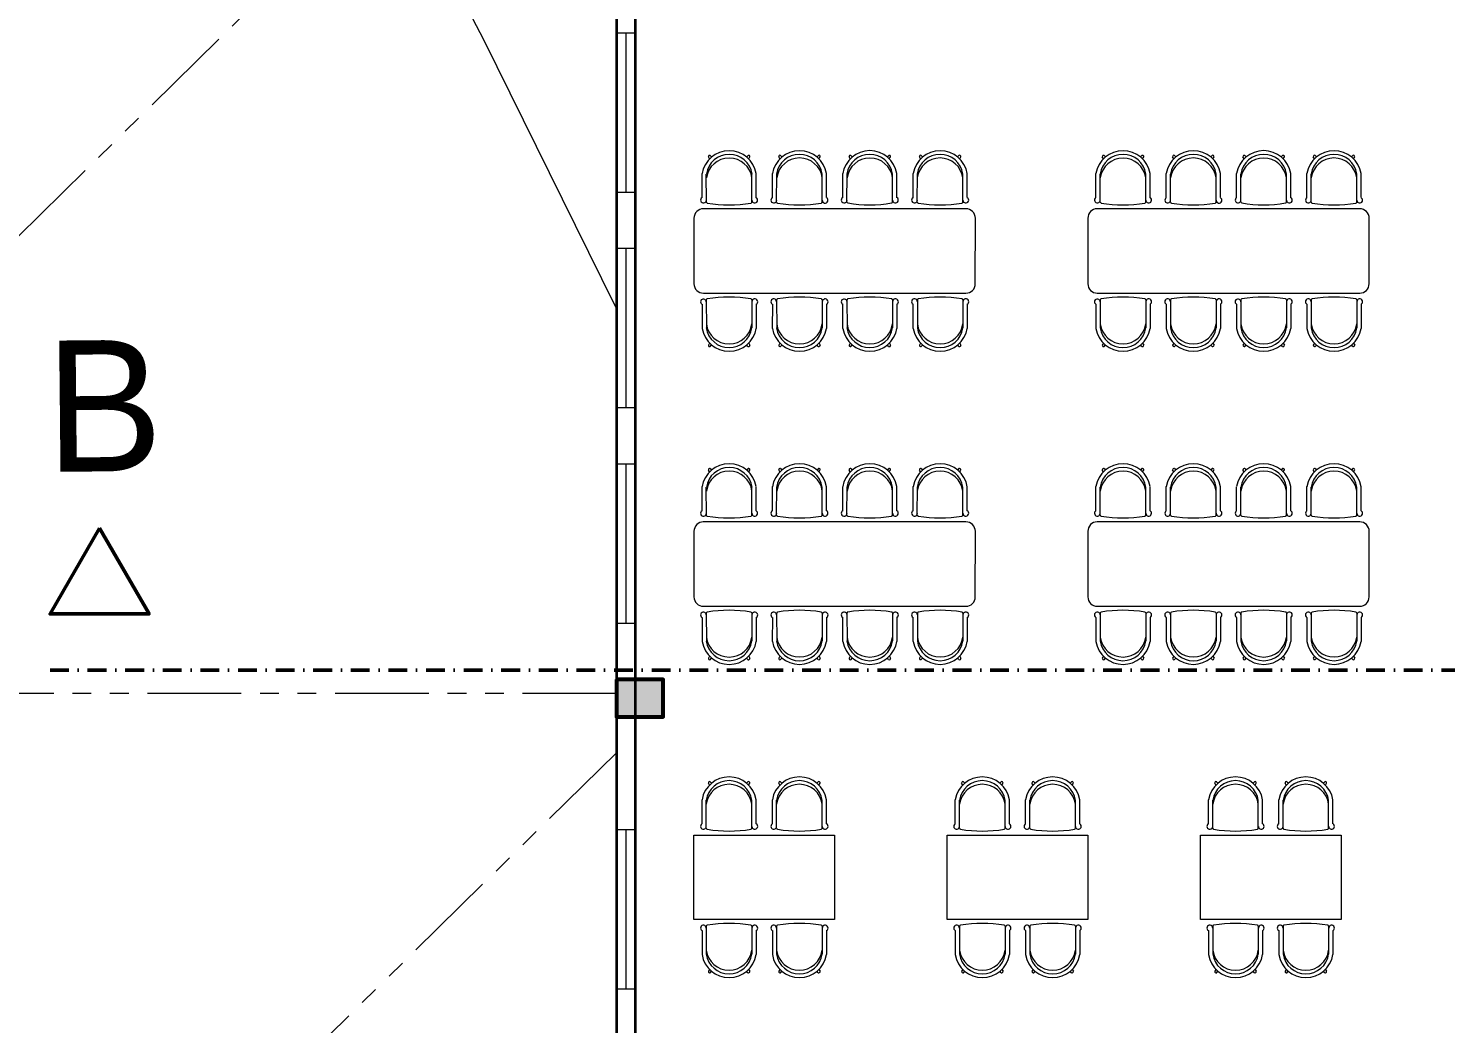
# Model space of a CAD drawing. Header units: millimetres. Extents: x -5316 to 10114, y -10026 to 11025.
# Drawn here: x -1051 to 460, y 754 to 1816 of the extents above; entities that cross this region are included whole.
import ezdxf

# ---------------------------------------------------------------- set-up
doc = ezdxf.new("R2010")
doc.units = ezdxf.units.MM
for name, pattern in [('CENTER2', [28.575, 19.05, -3.175, 3.175, -3.175]), ('DASHDOT2', [0.5, 0.25, -0.125, 0, -0.125]), ('PHANTOM', [2.5, 1.25, -0.25, 0.25, -0.25, 0.25, -0.25])]:
    doc.linetypes.add(name, pattern=pattern)
for name, color, linetype, lineweight in [('1m', 12, 'Continuous', 0), ('AKS', 31, 'CENTER2', 5), ('DUVAR', 1, 'Continuous', 35), ('kesit çizgisi', 2, 'DASHDOT2', 50), ('kolon', 5, 'Continuous', 53), ('malzeme yazıları', 7, 'Continuous', 5), ('tefrişler', 13, 'Continuous', 5), ('öz-cam', 4, 'Continuous', 5)]:
    doc.layers.add(name, color=color, linetype=linetype, lineweight=lineweight)
doc.styles.get("Standard").update_dxf_attribs({"font": 'arial.ttf'})

# ---------------------------------------------------------------- blocks, each defined once
blk = doc.blocks.new('masa1')
at = {"layer": 'tefrişler'}
for p, q in [((43532, 81988), (43531.2, 81990.2)), ((43533.5, 81991.4), (43534.5, 81989.5)), ((43572.9, 81983.1), (43571.2, 81981.8)), ((43572.9, 81979.4), (43574.5, 81981.1)), ((43605.4, 81972.5), (43604.6, 81974.8)), ((43606.9, 81975.9), (43607.9, 81974)), ((43515.6, 81949.1), (43520.9, 81974.3)), ((43519.2, 81943.6), (43525.3, 81972.8)), ((43566.7, 81933.6), (43572.9, 81962.8)), ((43572.2, 81937.1), (43577.5, 81962.3)), ((43646.3, 81967.6), (43644.6, 81966.3)), ((43646.2, 81964), (43647.9, 81965.6)), ((43680.3, 81960.5), (43681.3, 81958.6)), ((43589, 81933.6), (43594.3, 81958.8)), ((43592.5, 81928.1), (43598.7, 81957.3)), ((43640.1, 81918.1), (43646.3, 81947.3)), ((43645.6, 81921.7), (43650.9, 81946.9)), ((43678.8, 81957.1), (43678, 81959.3)), ((43719.6, 81952.2), (43718, 81950.8)), ((43719.6, 81948.5), (43721.3, 81950.2)), ((43753.7, 81945), (43754.7, 81943.1)), ((43662.4, 81918.2), (43667.7, 81943.3)), ((43665.9, 81912.7), (43672.1, 81941.9)), ((43713.5, 81902.7), (43719.7, 81931.9)), ((43719, 81906.2), (43724.3, 81931.4)), ((43752.2, 81941.6), (43751.4, 81943.8)), ((43793, 81936.7), (43791.3, 81935.4)), ((43793, 81933), (43794.6, 81934.7)), ((43735.8, 81902.7), (43741.1, 81927.9)), ((43739.3, 81897.2), (43745.5, 81926.4)), ((43786.9, 81887.2), (43793.1, 81916.4)), ((43792.4, 81890.8), (43797.7, 81916)), ((43497.6, 81841.4), (43491.5, 81812.2)), ((43492.2, 81837.8), (43486.9, 81812.6)), ((43545.2, 81831.4), (43539.1, 81802.2)), ((43548.8, 81825.9), (43543.5, 81800.7)), ((43571, 81825.9), (43564.9, 81796.7)), ((43565.6, 81822.3), (43560.2, 81797.2)), ((43618.6, 81815.9), (43612.5, 81786.7)), ((43622.2, 81810.4), (43616.9, 81785.2)), ((43644.4, 81810.5), (43638.3, 81781.3)), ((43491.5, 81795.5), (43489.9, 81793.8)), ((43638.9, 81806.9), (43633.6, 81781.7)), ((43692, 81800.5), (43685.8, 81771.3)), ((43695.6, 81795), (43690.3, 81769.8)), ((43717.8, 81795), (43711.7, 81765.8)), ((43491.5, 81791.8), (43493.2, 81793.2)), ((43530.8, 81783.6), (43529.8, 81785.5)), ((43532.3, 81786.9), (43533.1, 81784.7)), ((43564.9, 81780.1), (43563.3, 81778.4)), ((43712.3, 81791.4), (43707, 81766.2)), ((43765.4, 81785), (43759.2, 81755.8)), ((43769, 81779.5), (43763.7, 81754.3)), ((43564.9, 81776.4), (43566.6, 81777.7)), ((43604.2, 81768.1), (43603.2, 81770)), ((43605.7, 81771.5), (43606.5, 81769.3)), ((43638.3, 81764.6), (43636.7, 81762.9)), ((43638.3, 81760.9), (43640, 81762.3)), ((43677.6, 81752.7), (43676.6, 81754.6)), ((43679.1, 81756), (43679.9, 81753.8)), ((43711.7, 81749.2), (43710.1, 81747.5)), ((43711.7, 81745.5), (43713.4, 81746.8)), ((43751, 81737.2), (43750, 81739.1)), ((43752.5, 81740.6), (43753.3, 81738.4))]:
    blk.add_line(p, q, dxfattribs=at)
blk.add_lwpolyline([(43496, 81849.1), (43770, 81791.4, 0.414214), (43781.8, 81799.1), (43796.3, 81867.6, 0.414214), (43788.5, 81879.5), (43514.5, 81937.2, 0.414214), (43502.7, 81929.4), (43488.3, 81860.9, 0.414214)], format="xyb", close=True, dxfattribs=at)
for centre, radius, start, end in [((43548.2, 81963.5), 29.3, 357.7298, 158.4885), ((43532.7, 81990.1), 1.49, 57.9306, 176.4467), ((43547.6, 81960.5), 24.5, 355.6734, 160.5449), ((43548.4, 81964.2), 24.6, 356.5614, 159.6569), ((43573.1, 81981.6), 1.49, 339.7716, 98.2877), ((43621.6, 81948), 29.3, 357.7298, 158.4885), ((43606.1, 81974.7), 1.49, 57.9306, 176.4467), ((43621, 81945.1), 24.5, 355.6734, 160.5449), ((43621.7, 81948.8), 24.6, 356.5614, 159.6569), ((43646.5, 81966.2), 1.49, 339.7716, 98.2877), ((43695, 81932.6), 29.3, 357.7298, 158.4885), ((43679.5, 81959.2), 1.49, 57.9306, 176.4467), ((43516.6, 81946.2), 3.06, 108.8162, 348.1092), ((43694.4, 81929.6), 24.5, 355.6734, 160.5449), ((43695.1, 81933.3), 24.6, 356.5614, 159.6569), ((43719.9, 81950.7), 1.49, 339.7716, 98.2877), ((43768.4, 81917.1), 29.3, 357.7298, 158.4885), ((43752.9, 81943.8), 1.49, 57.9306, 176.4467), ((43520.1, 81943.4), 1, 168.1092, 258.1092), ((43571.9, 82076.3), 143.7, 248.7705, 267.4478), ((43565.8, 81933.8), 1, 258.1092, 348.1092), ((43570.1, 81934.9), 3.06, 168.1092, 47.4021), ((43590, 81930.7), 3.06, 108.8162, 348.1092), ((43767.7, 81914.2), 24.5, 355.6734, 160.5449), ((43768.5, 81917.9), 24.6, 356.5614, 159.6569), ((43793.2, 81935.3), 1.49, 339.7716, 98.2877), ((43593.5, 81927.9), 1, 168.1092, 258.1092), ((43645.3, 82060.8), 143.7, 248.7705, 267.4478), ((43639.1, 81918.3), 1, 258.1092, 348.1092), ((43643.5, 81919.4), 3.06, 168.1092, 47.4021), ((43663.4, 81915.3), 3.06, 108.8162, 348.1092), ((43666.9, 81912.5), 1, 168.1092, 258.1092), ((43718.7, 82045.4), 143.7, 248.7705, 267.4478), ((43712.5, 81902.9), 1, 258.1092, 348.1092), ((43716.9, 81904), 3.06, 168.1092, 47.4021), ((43736.8, 81899.8), 3.06, 108.8162, 348.1092), ((43740.3, 81897), 1, 168.1092, 258.1092), ((43792.1, 82029.9), 143.7, 248.7705, 267.4478), ((43785.9, 81887.4), 1, 258.1092, 348.1092), ((43790.3, 81888.5), 3.06, 168.1092, 47.4021), ((43494.2, 81840), 3.06, 348.1092, 227.4021), ((43498.6, 81841.2), 1, 78.1092, 168.1092), ((43492.4, 81698.6), 143.7, 68.7705, 87.4478), ((43544.2, 81831.6), 1, 348.1092, 78.1092), ((43547.8, 81828.8), 3.06, 288.8162, 168.1092), ((43567.6, 81824.6), 3.06, 348.1092, 227.4021), ((43572, 81825.7), 1, 78.1092, 168.1092), ((43565.8, 81683.2), 143.7, 68.7705, 87.4478), ((43516.2, 81811.4), 29.3, 177.7298, 338.4885), ((43516, 81810.7), 24.6, 176.5614, 339.6569), ((43516.8, 81814.4), 24.5, 175.6734, 340.5449), ((43617.6, 81816.1), 1, 348.1092, 78.1092), ((43621.2, 81813.3), 3.06, 288.8162, 168.1092), ((43641, 81809.1), 3.06, 348.1092, 227.4021), ((43645.4, 81810.3), 1, 78.1092, 168.1092), ((43639.2, 81667.7), 143.7, 68.7705, 87.4478), ((43491.3, 81793.3), 1.49, 159.7716, 278.2877), ((43589.6, 81796), 29.3, 177.7298, 338.4885), ((43589.4, 81795.2), 24.6, 176.5614, 339.6569), ((43590.2, 81799), 24.5, 175.6734, 340.5449), ((43691, 81800.7), 1, 348.1092, 78.1092), ((43694.6, 81797.9), 3.06, 288.8162, 168.1092), ((43714.4, 81793.7), 3.06, 348.1092, 227.4021), ((43718.8, 81794.8), 1, 78.1092, 168.1092), ((43712.6, 81652.3), 143.7, 68.7705, 87.4478), ((43531.6, 81784.8), 1.49, 237.9306, 356.4467), ((43564.7, 81777.9), 1.49, 159.7716, 278.2877), ((43663, 81780.5), 29.3, 177.7298, 338.4885), ((43662.8, 81779.8), 24.6, 176.5614, 339.6569), ((43663.6, 81783.5), 24.5, 175.6734, 340.5449), ((43764.4, 81785.2), 1, 348.1092, 78.1092), ((43768, 81782.4), 3.06, 288.8162, 168.1092), ((43605, 81769.4), 1.49, 237.9306, 356.4467), ((43736.4, 81765.1), 29.3, 177.7298, 338.4885), ((43736.2, 81764.3), 24.6, 176.5614, 339.6569), ((43737, 81768.1), 24.5, 175.6734, 340.5449), ((43638.1, 81762.4), 1.49, 159.7716, 278.2877), ((43678.4, 81753.9), 1.49, 237.9306, 356.4467), ((43711.5, 81747), 1.49, 159.7716, 278.2877), ((43751.8, 81738.5), 1.49, 237.9306, 356.4467)]:
    blk.add_arc(centre, radius, start, end, dxfattribs=at)
blk = doc.blocks.new('masa2')
at = {"layer": 'tefrişler'}
for p, q in [((43537.6, 81633.1), (43539.3, 81631.7)), ((43541.2, 81633.9), (43539.2, 81635.1)), ((43582.7, 81641.9), (43557, 81641.9)), ((43587.3, 81637.3), (43557.5, 81637.3)), ((43691.8, 81637.3), (43721.6, 81637.3)), ((43696.4, 81641.9), (43722.2, 81641.9)), ((43737.9, 81633.9), (43739.9, 81635.1)), ((43741.5, 81633.1), (43739.8, 81631.7)), ((43537.6, 81592.9), (43539.3, 81594.3)), ((43541.2, 81592.2), (43539.2, 81590.9)), ((43582.7, 81584.1), (43557, 81584.1)), ((43587.3, 81588.7), (43557.5, 81588.7)), ((43691.8, 81588.7), (43721.6, 81588.7)), ((43696.4, 81584.1), (43722.2, 81584.1)), ((43737.9, 81592.2), (43739.9, 81590.9)), ((43741.5, 81592.9), (43739.8, 81594.3)), ((43582.7, 81566.9), (43557, 81566.9)), ((43696.4, 81566.9), (43722.2, 81566.9)), ((43537.6, 81558.1), (43539.3, 81556.7)), ((43541.2, 81558.9), (43539.2, 81560.1)), ((43587.3, 81562.3), (43557.5, 81562.3)), ((43691.8, 81562.3), (43721.6, 81562.3)), ((43737.9, 81558.9), (43739.9, 81560.1)), ((43741.5, 81558.1), (43739.8, 81556.7)), ((43537.6, 81517.9), (43539.3, 81519.3)), ((43541.2, 81517.2), (43539.2, 81515.9)), ((43582.7, 81509.1), (43557, 81509.1)), ((43587.3, 81513.7), (43557.5, 81513.7)), ((43691.8, 81513.7), (43721.6, 81513.7)), ((43696.4, 81509.1), (43722.2, 81509.1)), ((43737.9, 81517.2), (43739.9, 81515.9)), ((43741.5, 81517.9), (43739.8, 81519.3))]:
    blk.add_line(p, q, dxfattribs=at)
blk.add_lwpolyline([(43594.6, 81650.5), (43684.6, 81650.5), (43684.6, 81500.5), (43594.6, 81500.5)], close=True, dxfattribs=at)
for centre, radius, start, end in [((43585.3, 81640.4), 3.06, 270, 149.2929), ((43693.8, 81640.4), 3.06, 30.7071, 270), ((43561.9, 81613), 29.3, 99.6207, 260.3793), ((43561.1, 81613), 24.6, 98.4522, 261.5478), ((43539, 81633.6), 1.49, 81.6625, 200.1786), ((43564.9, 81613), 24.5, 97.5642, 262.4358), ((43587.3, 81636.3), 1, 0, 90), ((43446.6, 81613), 143.7, 350.6613, 9.3387), ((43832.5, 81613), 143.7, 170.6613, 189.3387), ((43691.8, 81636.3), 1, 90, 180), ((43714.2, 81613), 24.5, 277.5642, 82.4358), ((43718, 81613), 24.6, 278.4522, 81.5478), ((43717.3, 81613), 29.3, 279.6207, 80.3793), ((43740.1, 81633.6), 1.49, 339.8214, 98.3375), ((43539, 81592.4), 1.49, 159.8214, 278.3375), ((43585.3, 81585.6), 3.06, 210.7071, 90), ((43587.3, 81589.7), 1, 270, 0), ((43693.8, 81585.6), 3.06, 90, 329.2929), ((43691.8, 81589.7), 1, 180, 270), ((43740.1, 81592.4), 1.49, 261.6625, 20.1786), ((43561.9, 81538), 29.3, 99.6207, 260.3793), ((43585.3, 81565.4), 3.06, 270, 149.2929), ((43693.8, 81565.4), 3.06, 30.7071, 270), ((43717.3, 81538), 29.3, 279.6207, 80.3793), ((43561.1, 81538), 24.6, 98.4522, 261.5478), ((43539, 81558.6), 1.49, 81.6625, 200.1786), ((43564.9, 81538), 24.5, 97.5642, 262.4358), ((43587.3, 81561.3), 1, 0, 90), ((43446.6, 81538), 143.7, 350.6613, 9.3387), ((43832.5, 81538), 143.7, 170.6613, 189.3387), ((43691.8, 81561.3), 1, 90, 180), ((43714.2, 81538), 24.5, 277.5642, 82.4358), ((43718, 81538), 24.6, 278.4522, 81.5478), ((43740.1, 81558.6), 1.49, 339.8214, 98.3375), ((43539, 81517.4), 1.49, 159.8214, 278.3375), ((43585.3, 81510.6), 3.06, 210.7071, 90), ((43587.3, 81514.7), 1, 270, 0), ((43693.8, 81510.6), 3.06, 90, 329.2929), ((43691.8, 81514.7), 1, 180, 270), ((43740.1, 81517.4), 1.49, 261.6625, 20.1786)]:
    blk.add_arc(centre, radius, start, end, dxfattribs=at)

msp = doc.modelspace()

# ---------------------------------------------------------------- hatches: boundary and pattern name
at = {"layer": 'kolon'}
msp.add_hatch(color=256, dxfattribs=at).paths.add_polyline_path([(-424.1, 1081.3), (-374.1, 1081.3), (-374.1, 1121.3), (-424.1, 1121.3)])

# ---------------------------------------------------------------- linework, layer by layer
at = {"layer": '1m', "color": 252, "lineweight": 0, "true_color": 0x939598}
msp.add_lwpolyline([(-424.1, 1517), (-425.8, 1520.5), (-565, 1803), (-710.4, 2081.9)], dxfattribs=at)
at = {"layer": 'AKS', "linetype": 'PHANTOM', "ltscale": 80}
for p, q in [((578.3, 3206.4), (-1844.9, 824.3)), ((-424.1, 1106.3), (-1347.1, 1106.3)), ((-424.1, 1043.1), (-1845, -353.7))]:
    msp.add_line(p, q, dxfattribs=at)
at = {"layer": 'DUVAR'}
for p, q in [((-424.1, 2161.3), (-424.1, 891.3)), ((-404.1, 2141.3), (-404.1, -458.8)), ((-424.1, 891.3), (-424.1, -1517.7))]:
    msp.add_line(p, q, dxfattribs=at)
at = {"layer": 'kesit çizgisi', "ltscale": 80}
msp.add_lwpolyline([(-1028, 1131.3), (2727, 1131.3), (2727, 1476.2), (5640.1, 1476.2)], dxfattribs=at)
at = {"layer": 'kesit çizgisi', "linetype": 'Continuous', "ltscale": 80}
msp.add_lwpolyline([(-975.2, 1282.8), (-1028, 1191.3), (-922.4, 1191.3)], close=True, dxfattribs=at)
at = {"layer": 'kolon'}
msp.add_lwpolyline([(-424.1, 1121.3), (-424.1, 1081.3), (-374.1, 1081.3), (-374.1, 1121.3)], close=True, dxfattribs=at)
at = {"layer": 'öz-cam'}
for p, q in [((-424.1, 1811.3), (-404.1, 1811.3)), ((-414.1, 1811.3), (-414.1, 1641.3)), ((-424.1, 1641.3), (-404.1, 1641.3)), ((-424.1, 1581.3), (-404.1, 1581.3)), ((-414.1, 1581.3), (-414.1, 1411.3)), ((-424.1, 1411.3), (-404.1, 1411.3)), ((-424.1, 1351.3), (-404.1, 1351.3)), ((-414.1, 1351.3), (-414.1, 1181.3)), ((-424.1, 1181.3), (-404.1, 1181.3)), ((-424.1, 961.2), (-404.1, 961.2)), ((-414.1, 961.2), (-414.1, 791.2)), ((-424.1, 791.2), (-404.1, 791.2))]:
    msp.add_line(p, q, dxfattribs=at)

# ---------------------------------------------------------------- block references
at = {"layer": 'tefrişler'}
for name, p, rotation in [('masa1', (-26029.2, -87521.6), 11.89084326074651), ('masa1', (-25609.2, -87521.6), 11.89084326074651), ('masa1', (-26029.2, -87855.6), 11.89084326074651), ('masa1', (-25609.2, -87855.6), 11.89084326074651), ('masa2', (81309.1, -42729.2), 90), ('masa2', (81579.1, -42729.2), 90), ('masa2', (81849.1, -42729.2), 90)]:
    msp.add_blockref(name, p, dxfattribs=dict(at, rotation=rotation))

# ---------------------------------------------------------------- texts
at = {"layer": 'malzeme yazıları', "insert": (-1033.6, 1482.7), "char_height": 140, "width": 1450.613, "attachment_point": 1, "rotation": 0.5578}
msp.add_mtext('{\\fGoldman|b0|i0|c162|p2;B}', dxfattribs=at)
msp.add_mtext('{\\fGoldman|b0|i0|c162|p2;B}', dxfattribs=at)

doc.saveas('drawing.dxf')
